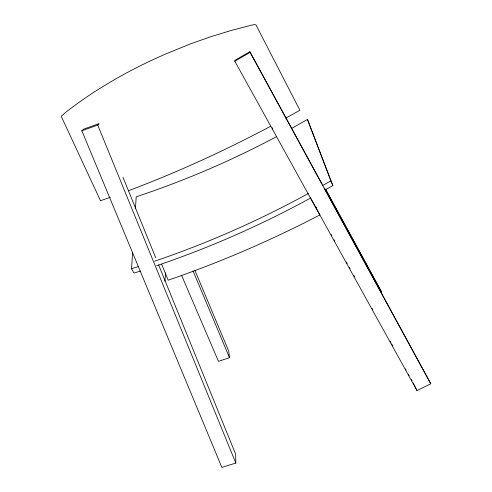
<?xml version="1.0" encoding="UTF-8"?>
<svg xmlns="http://www.w3.org/2000/svg" width="492" height="492" viewBox="0 0 492 492"><rect width="100%" height="100%" fill="white"/><g stroke="black" fill="none" stroke-linecap="round" stroke-linejoin="round"><path stroke-width="0.74" d="M140.38 271.049L134.021 273.103L131.542 268.767L132.588 252.685M135.46 208.288L136.204 196.8C184.568 180.761 231.566 160.607 276.529 136.628M164.906 281.258L165.57 272.888M158.652 264.954L235.686 454.245L235.822 463.064L221.867 467.4L81.838 130.755L97.736 125.085L99.064 123.879M81.838 130.755L83.818 129.082L98.787 123.732M235.385 60.067L249.85 51.721L322.026 184.094M324.228 188.141L430.777 383.772L416.964 390.556L234.813 61.205L250.145 52.361L249.85 51.721M325.058 189.998L332.856 185.589L307.469 119.421L291.824 128.307M322.635 185.539L330.858 180.871L307.469 119.421M285.889 118.062L299.886 110.263L255.92 24.821L254.155 24.6L252.058 25.037L231.775 30.289L211.24 36.568L190.675 43.813L166.917 53.474C145.208 62.822 124.052 73.529 103.947 85.965C90.657 93.954 77.902 102.816 65.676 112.354L61.223 116.29L100.497 200.736L110.306 197.31M308.343 193.504C259.161 220.441 207.673 243.189 154.568 261.215M310.753 197.962C261.443 224.905 209.832 247.667 156.61 265.698M270.686 126.272C224.66 150.663 177.2 172.409 128.43 190.736M194.98 270.551L228.718 351.134L229.475 357.653L218.479 361.349L181.53 275.2M131.542 268.767L138.35 266.566M310.495 197.901L319.948 214.918C271.043 240.348 220.311 262.261 168.184 280.194L161.69 264.253M272.101 127.649L272.845 128.996M315.925 206.917L316.663 208.264M331.147 234.463L331.891 235.803M334.123 239.838L334.861 241.178M346.374 262.002L347.118 263.349M349.345 267.377L350.089 268.724M353.803 275.44L354.548 276.781M372.001 308.355L372.745 309.702M390.199 341.276L390.937 342.617M391.681 343.957L392.794 345.974M405.426 368.816L406.164 370.156M408.397 374.191L409.135 375.531M411.367 379.566L412.105 380.906M325.599 189.291L381.626 292.125L325.378 188.971M250.145 52.361L430.777 383.772M413.225 382.924L416.964 390.556M330.858 180.871L332.856 185.589M193.018 270.871L229.475 357.653M97.736 125.085L235.822 463.064M123.031 177.421L155.755 257.833M234.733 60.442L234.813 61.205"/></g></svg>
